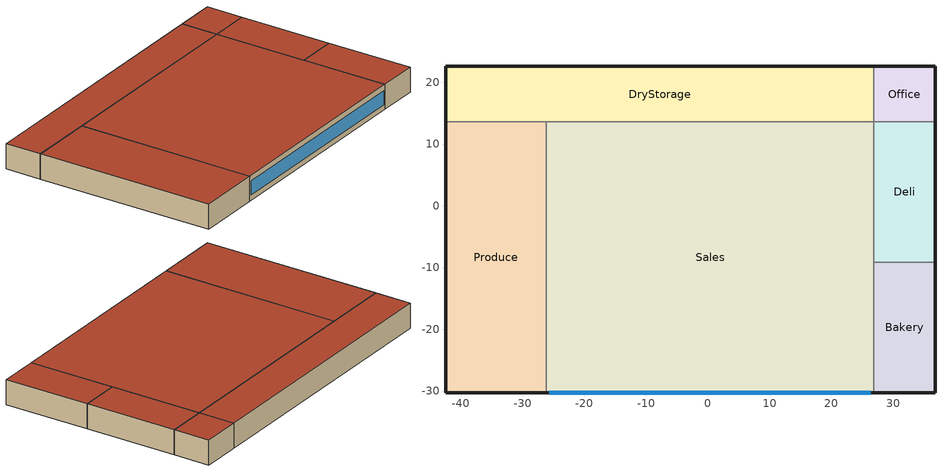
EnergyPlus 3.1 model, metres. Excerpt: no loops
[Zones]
Office
 floor ground (ext-slab): 36.79,22.55 36.79,13.58 26.89,13.58 26.89,22.55 z0
 wall outside (ext-walls): 36.79,13.58 36.79,22.55 26.89,22.55 z0:6.1
 wall to DryStorage (int-walls): 26.89,22.55 26.89,13.58 z0:6.1
 wall to Deli (int-walls): 26.89,13.58 36.79,13.58 z0:6.1
 roof outside (roofs): 26.89,22.55 26.89,13.58 36.79,13.58 36.79,22.55 z6.1
DryStorage
 floor ground (ext-slab): 26.89,22.55 26.89,13.58 -42.4,13.58 -42.4,22.55 z0
 wall outside (ext-walls): 26.89,22.55 -42.4,22.55 -42.4,13.58 z0:6.1
 wall to Produce (int-walls): -42.4,13.58 -26.17,13.58 z0:6.1
 wall to Sales (int-walls): -26.17,13.58 26.89,13.58 z0:6.1
 roof outside (roofs): -42.4,22.55 -42.4,13.58 26.89,13.58 26.89,22.55 z6.1
Deli
 floor ground (ext-slab): 36.79,13.58 36.79,-9.13 26.89,-9.13 26.89,13.58 z0
 wall outside (ext-walls): 36.79,-9.13 36.79,13.58 z0:6.1
 wall to Bakery (int-walls): 26.89,-9.13 36.79,-9.13 z0:6.1
 wall to Sales (int-walls): 26.89,13.58 26.89,-9.13 z0:6.1
 roof outside (roofs): 26.89,13.58 26.89,-9.13 36.79,-9.13 36.79,13.58 z6.1
Sales
 floor ground (ext-slab): 26.89,13.58 26.89,-30.24 -26.17,-30.24 -26.17,13.58 z0
 wall outside (ext-walls): -26.17,-30.24 26.89,-30.24 z0:6.1
 wall to Produce (int-walls): -26.17,13.58 -26.17,-30.24 z0:6.1
 wall to Bakery (int-walls): 26.89,-30.24 26.89,-9.13 z0:6.1
 window (window_south): -25.69,-30.24 26.41,-30.24 z1.37:4.73
 roof outside (roofs): -26.17,13.58 -26.17,-30.24 26.89,-30.24 26.89,13.58 z6.1
Produce
 floor ground (ext-slab): -26.17,13.58 -26.17,-30.24 -42.4,-30.24 -42.4,13.58 z0
 wall outside (ext-walls): -42.4,13.58 -42.4,-30.24 -26.17,-30.24 z0:6.1
 roof outside (roofs): -42.4,13.58 -42.4,-30.24 -26.17,-30.24 -26.17,13.58 z6.1
Bakery
 floor ground (ext-slab): 36.79,-9.13 36.79,-30.24 26.89,-30.24 26.89,-9.13 z0
 wall outside (ext-walls): 26.89,-30.24 36.79,-30.24 36.79,-9.13 z0:6.1
 roof outside (roofs): 26.89,-9.13 26.89,-30.24 36.79,-30.24 36.79,-9.13 z6.1
[Building]
Benchmark Supermarket New V 1.1_3.1: North Axis=0; Terrain=City; Loads Convergence Tolerance Value=0.04; Temperature Convergence Tolerance Value=0.2; Solar Distribution=FullInteriorAndExterior; Maximum Number of Warmup Days=25
[Site:Location]
USA NV-LAS VEGAS: Latitude {deg}=36.07; Longitude {deg}=-115.17; Time Zone {hr}=-8; Elevation {m}=664
[Site:GroundTemperature:BuildingSurface]
18.89, 18.889, 18.895, 20.344, 20.899, 20.929, 20.753, 20.826, 21.013, 20.868, 19.246, 18.923
[Site:WaterMainsTemperature]
Calculation Method=CORRELATION; Annual Average Outdoor Air Temperature {C}=19.48; Maximum Difference In Monthly Average Outdoor Air Temperatures {deltaC}=25.6
[SizingPeriod:DesignDay] Barometric Pressure {Pa}=93598; Rain {0-no,1-yes}=0; Snow on ground {0-no,1-yes}=0; Day of Month=21; Daylight Savings Time Indicator=0; Humidity Indicating Type=WetBulb
Name | Maximum Dry-Bulb Temperature {C} | Daily Temp Range {C} | Humidity Indicating Conditions at Maximum Dry-Bulb | Wind Speed {m/s} design conditions vs. traditional 6.71 m/s (15 mph) | Wind Direction {Degrees; N=0, S=180} | Clearness {0.0 to 1.1} | Month | Day Type | Wind Speed {m/s} design conditions vs. traditional 3.35 m/s (7mph)
LAS_VEGAS Ann Htg 99.6% Condns DB | -1.7 | 0 | -1.7 | 3.1 | 240 | 0 | 1 | WinterDesignDay
LAS_VEGAS Ann Clg .4% Condns DB=>MWB | 42.4 | 13.6 | 19.4 |  | 230 | 1 | 7 | SummerDesignDay | 5.3
LAS_VEGAS Ann Clg .4% Condns WB=>MDB | 34.7 | 13.6 | 21.9 |  | 230 | 1 | 7 | SummerDesignDay | 5.3
[WindowMaterial:Glazing] Optical Data Type=SpectralAverage; Thickness=0.003; Infrared Transmittance at Normal Incidence=0; Dirt Correction Factor for Solar and Visible Transmittance=1; Solar Diffusing=No
Name | Solar Transmittance at Normal Incidence | Front Side Solar Reflectance at Normal Incidence | Back Side Solar Reflectance at Normal Incidence | Visible Transmittance at Normal Incidence | Front Side Visible Reflectance at Normal Incidence | Back Side Visible Reflectance at Normal Incidence | Front Side Infrared Hemispherical Emissivity | Back Side Infrared Hemispherical Emissivity | Conductivity
Theoretical Glass [68] | 0.2442 | 0.7058 | 0.7058 | 0.3192 | 0.6308 | 0.6308 | 0.9 | 0.9 | 0.0199
Theoretical Glass [66] | 0.3832 | 0.5668 | 0.5668 | 0.495 | 0.455 | 0.455 | 0.9 | 0.9 | 0.0199
Theoretical Glass [67] | 0.4826 | 0.4674 | 0.4674 | 0.6216 | 0.3284 | 0.3284 | 0.9 | 0.9 | 0.0199
Theoretical Glass [63] | 0.3461 | 0.6039 | 0.6039 | 0.4573 | 0.4927 | 0.4927 | 0.999 | 0.999 | 299.383
[Material]
Name | Roughness | Thickness | Conductivity | Density | Specific Heat | Thermal Absorptance | Solar Absorptance | Visible Absorptance | Thickness {m} | Conductivity {W/m-K} | Density {kg/m3} | Specific Heat {J/kg-K}
Roof Membrane | VeryRough | 0.0095 | 0.16 | 1121.29 | 1460 | 0.9 | 0.7 | 0.7
Roof Insulation | MediumRough | 0.125 | 0.049 | 265 | 836.8 | 0.9 | 0.7 | 0.7
Metal Decking | MediumSmooth | 0.0015 | 45.006 | 7680 | 418.4 | 0.9 | 0.7 | 0.3
GP01 1/2 GYPSUM | Smooth | 0.0127 | 0.16 | 800 | 1090 | 0.9 | 0.7 | 0.5
1IN Stucco | Smooth | 0.0253 | 0.6918 | 1858 | 837 | 0.9 | 0.92 | 0.92
8IN Concrete HW | MediumRough | 0.2033 | 1.7296 | 2243 | 837 | 0.9 | 0.65 | 0.65
Wall Insulation [4] | MediumRough | 0.0339 | 0.0432 | 91 | 837 | 0.9 | 0.5 | 0.5
1/2IN Gypsum; 1/2IN Gypsum Top; 1/2IN Gypsum Bottom | Smooth | 0.0127 | 0.16 | 784.9 | 830 | 0.9 | 0.92 | 0.92
MAT-CC05 4 HW CONCRETE | Rough | 0.1016 | 1.311 | 2240 | 836.8 | 0.9 | 0.7 | 0.7
Floor Insulation [1] | MediumRough | 0.0464 | 0.045 | 265 | 836.8 | 0.9 | 0.7 | 0.7
MAT-CC05 8 HW CONCRETE | Rough | 0.2032 | 1.311 | 2240 | 836.8 | 0.9 | 0.7 | 0.7
AtticFloor Insulation | MediumRough | 0.2379 | 0.049 | 265 | 836.8 | 0.9 | 0.7 | 0.7
METAL Door Medium 18Ga_1; METAL Door Medium 18Ga_2 | Smooth | 0.0013 | 45.3149 | 7833.03 | 502.08 | 0.8 | 0.5 | 0.5
Std Wood 6inch | MediumSmooth |  |  |  |  | 0.9 | 0.7 | 0.7 | 0.15 | 0.12 | 540 | 1210
Std AC02 | MediumSmooth |  |  |  |  | 0.9 | 0.7 | 0.2 | 0.0127 | 0.057 | 288 | 1339
Std MAT-CC05 4  MW CONCRETE | Rough |  |  |  |  | 0.9 | 0.7 | 0.2 | 0.1 | 0.858 | 1968 | 836.8
Std PW05 | MediumSmooth |  |  |  |  | 0.9 | 0.78 | 0.78 | 0.0191 | 0.115 | 545 | 1213
Std Steel_Brown_Regular | Smooth |  |  |  |  | 0.9 | 0.92 | 0.92 | 0.0015 | 44.9696 | 7689 | 418
[Material:NoMass]
Name | Roughness | Thermal Resistance {(m2-K)/W} | Thermal Absorptance | Solar Absorptance | Visible Absorptance | Thermal Resistance {m2-K/W}
CP02 CARPET PAD | VeryRough | 0.2165 | 0.9 | 0.7 | 0.8
AIR | Smooth | 0.2515 | 0.8 | 0.5 | 0.5
AIR [1] | Smooth | 0.1214 | 0.8 | 0.5 | 0.5
Std CP02 CARPET PAD | VeryRough |  | 0.9 | 0.7 | 0.8 | 0.21648
MAT-AIR-WALL | Rough |  | 0.9 | 0.7 |  | 0.207949
Std Opaque Door panel_con; Std Opaque Door panel_semi | MediumRough |  | 0.9 | 0.7 | 0.7 | 0.12327
Std Overhead Door Panel | MediumRough |  | 0.9 | 0.7 | 0.7 | 0.255345
[Construction]
InteriorFurnishings: Std Wood 6inch
INT-FLOOR-UNDERSIDE: Std CP02 CARPET PAD, Std MAT-CC05 4  MW CONCRETE
INT-FLOOR-SLAB: Std MAT-CC05 4  MW CONCRETE
DropCeiling: Std AC02
Sloped_Metal_Roof: Std Steel_Brown_Regular, Std PW05
Gable_Wall: Std PW05
AIR-WALL: MAT-AIR-WALL
Std Swinging Door_con: Std Opaque Door panel_con
Std Swinging Door_semi: Std Opaque Door panel_semi
Std Overhead Door: Std Overhead Door Panel
window_south: Theoretical Glass [68]
window_east; window_west: Theoretical Glass [66]
window_north: Theoretical Glass [67]
window_SkylightConst: Theoretical Glass [63]
roofs: Roof Membrane, Roof Insulation, Metal Decking
int-walls: GP01 1/2 GYPSUM, GP01 1/2 GYPSUM
ext-walls: 1IN Stucco, 8IN Concrete HW, Wall Insulation [4], 1/2IN Gypsum
ext-slab: MAT-CC05 4 HW CONCRETE
exposed-floor: Floor Insulation [1], MAT-CC05 8 HW CONCRETE, CP02 CARPET PAD
attic-floor: 1/2IN Gypsum Top, AtticFloor Insulation, 1/2IN Gypsum Bottom
door: METAL Door Medium 18Ga_1, AIR, METAL Door Medium 18Ga_2
non-swinging-door: METAL Door Medium 18Ga_1, AIR [1], METAL Door Medium 18Ga_2
[ComponentCost:LineItem] Line Item Type=Construction
Name | Item | Cost per Area {$/m2} | Cost per Area
Interior Furnishings | InteriorFurnishings | 1
Interior Floor | INT-FLOOR-UNDERSIDE | 15
Interior Floor Slab | INT-FLOOR-SLAB | 35
Drop Ceiling | DropCeiling | 10
Sloped Metal Roof | Sloped_Metal_Roof | 1
Gable Wall | Gable_Wall | 1
Air Wall | AIR-WALL | 1
Swinging Door Conditioned | Std Swinging Door_con | 1
Swinging Door Semi-conditioned | Std Swinging Door_semi | 1
Overhead Door | Std Overhead Door | 1
south:window_south | window_south |  | 243.623
east:window_east | window_east |  | 215.97
north:window_north | window_north |  | 209.729
west:window_west | window_west |  | 215.97
SkylightConst:window_SkylightConst | window_SkylightConst |  | 205.748
roofs:roofs | roofs |  | 34.3904
int-walls:int-walls | int-walls |  | 1
ext-walls:ext-walls | ext-walls |  | 41.1612
ext-slab:ext-slab | ext-slab |  | 24.86
exposed-floor:exposed-floor | exposed-floor |  | 32.9966
attic-floor:attic-floor | attic-floor |  | 15.0182
door:door | door |  | 1
non-swinging-door:non-swinging-door | non-swinging-door |  | 1
[Zone] Type=1; Multiplier=1; Ceiling Height=6.096; Part of Total Floor Area=Yes
Name | Volume
Office | 541.72
DryStorage | 3792.03
Deli | 1370.24
Sales | 14176.6
Produce | 4337.61
Bakery | 1274.65
[InternalMass] Construction=InteriorFurnishings
Name | Zone | Surface Area
Office_InternalMass_1 | Office | 177.6835
DryStorage_InternalMass_1 | DryStorage | 1243.78
Deli_InternalMass_1 | Deli | 449.4372
Sales_InternalMass_1 | Sales | 4649.88
Produce_InternalMass_1 | Produce | 1422.73
Bakery_InternalMass_1 | Bakery | 418.0818
[ZoneInfiltration:DesignFlowRate] Schedule=INFIL_HALF_ON_SCH; Design Volume Flow Rate Calculation Method=Flow/Zone; Constant Term Coefficient=1; Temperature Term Coefficient=0; Velocity Term Coefficient=0; Velocity Squared Term Coefficient=0
Name | Zone | Design Flow Rate {m3/s}
Office_Infiltration | Office | 0.0617
DryStorage_Infiltration | DryStorage | 0.3371
Deli_Infiltration | Deli | 0.1104
Sales_Infiltration | Sales | 0.7876
Produce_Infiltration | Produce | 0.3253
Bakery_Infiltration | Bakery | 0.1204
[People] Schedule=BLDG_OCC_SCH; Number of People Calculation Method=People; Fraction Radiant=0.3; User Specified Sensible Fraction=AUTOCALCULATE; Activity Level Schedule=ACTIVITY_SCH; Enable ASHRAE 55 Comfort Warnings=No; MRT Calculation=ZoneAveraged; Work Efficiency Schedule=WORK_EFF_SCH; Clothing Schedule=CLOTHING_SCH; Air Velocity Schedule=AIR_VELO_SCH; Thermal Comfort Report=FANGER
Name | Zone | Number of People
Office People | Office | 4.7797
DryStorage People | DryStorage | 22.3258
Deli People | Deli | 19.3483
Sales People | Sales | 200.1773
Produce People | Produce | 61.2485
Bakery People | Bakery | 17.9984
[Lights] Schedule=BLDG_LIGHT_SCH; Design Level Calculation Method=LightingLevel; Return Air Fraction=0; Fraction Radiant=0.7; Fraction Visible=0.2; Fraction Replaceable=1; Return Air Fraction is Calculated from Plenum Temperature=No
Name | Zone | Design Level {W}
Office_Lights | Office | 1051.89
DryStorage_Lights | DryStorage | 5354.47
Deli_Lights | Deli | 4110.1
Sales_Lights | Sales | 42523.1
Produce_Lights | Produce | 13010.9
Bakery_Lights | Bakery | 3823.36
[ElectricEquipment] Schedule=BLDG_EQUIP_SCH; Design Level Calculation Method=EquipmentLevel; Fraction Latent=0; Fraction Radiant=0.5; Fraction Lost=0
Name | Zone | Design Level {W}
Office_MiscPlug_Equip | Office | 716.9528
DryStorage_MiscPlug_Equip | DryStorage | 5018.65
Deli_MiscPlug_Equip | Deli | 12089.9
Sales_MiscPlug_Equip | Sales | 12508.2
Produce_MiscPlug_Equip | Produce | 3827.14
Bakery_MiscPlug_Equip | Bakery | 5623.2
[GasEquipment] Schedule=BLDG_EQUIP_SCH; Design Level Calculation Method=EquipmentLevel; Fraction Latent=0; Fraction Radiant=0.5; Fraction Lost=0
Name | Zone | Design Level {W}
Deli_MiscGas_Equip | Deli | 6044.93
Bakery_MiscGas_Equip | Bakery | 11246.4
[Refrigeration:CompressorRack] Heat Rejection Location {OUTDOORS | ZONE}=OUTDOORS; Design Condenser Fan Power {W}=4500; Condenser Type=AIRCOOLED
Name | Design Compressor Rack COP {W/W} | Compressor Rack COP As Function Of Temperature Curve | Condenser Fan Power As Function Of Temperature Curve | Refrigeration Case Name or CaseList | Condenser Fan Power Function of Temperature Curve
RACKA | 2.5 | RACKA_RackCOPfTCurve | RACKA_RackCondFanCurve | RACKAcase list
RACKC | 2.5 | RACKC_RackCOPfTCurve | RACKC_RackCondFanCurve | RACKCcase list
RACKB | 1.3 | RACKB_RackCOPfTCurve |  | RACKBcase list | RACKB_RackCondFanCurve2
[AvailabilityManager:NightCycle] Availability Schedule=ALWAYS_ON; Fan Schedule=HVACOperationSchd; Control Type {CycleOnAny | CycleOnControlZone | CycleOnAnyZoneFansOnly}=CycleOnAny; Thermostat Tolerance {delta C}=1; Cycling Run Time {s}=1800
PSZ-AC:1 Availability Manager; PSZ-AC:2 Availability Manager; PSZ-AC:3 Availability Manager; PSZ-AC:4 Availability Manager; PSZ-AC:5 Availability Manager; PSZ-AC:6 Availability Manager
[Exterior:Lights]
Exterior Facade Lighting: Schedule=ALWAYS_ON; Design Level=4330.15; Control Option=AstronomicalClock
[UtilityCost:Tariff]
Name | Output Meter | Conversion Factor Choice | Time of Use Period Schedule | Season Schedule | Demand Window Length | Monthly Charge or Variable | Group
NevadaPower_LGS-3_LargeGeneral | Electricity:Facility | kWh | NevadaPowTOUSched | NevadaPowSeasonsSched | HalfHour | 184 | Comm Elect
NevadaPower_LGS-2_LargeGeneral | Electricity:Facility | kWh | NevadaPowTOUSched | NevadaPowSeasonsSched | HalfHour | 179 | Comm Elect
NevadaPower_LGS-1_LargeGeneral | Electricity:Facility | kWh |  |  | HalfHour | 15.7 | Comm Elect
NevadaPower_GS_GeneralService | Electricity:Facility | kWh |  |  | HalfHour | 11 | Comm Elect
NV_EIAMonthlyRateGas | Gas:Facility | MCF |  |  |  | 0 | Comm Gas
[UtilityCost:Charge:Simple]
Name | Charge Variable | Tariff | Source Variable | Season | Category Variable | Cost per Unit Value or Variable
 | SummerPeakEnergyCharge | NevadaPower_LGS-3_LargeGeneral | PeakEnergy | Summer | EnergyCharges | 0.0858
 | SummerOffPeakEnergyCharge | NevadaPower_LGS-3_LargeGeneral | OffPeakEnergy | Summer | EnergyCharges | 0.0484
 | SummerShoulderEnergyCharge | NevadaPower_LGS-3_LargeGeneral | ShoulderEnergy | Summer | EnergyCharges | 0.0706
 | WinterEnergyCharge | NevadaPower_LGS-3_LargeGeneral | totalEnergy | Winter | EnergyCharges | 0.04925
 | DeferredAccountingEnergyCharge | NevadaPower_LGS-3_LargeGeneral | totalEnergy | Annual | EnergyCharges | 0.0128
 | FacilitiesDemandCharge | NevadaPower_LGS-3_LargeGeneral | totalDemand | Annual | DemandCharges | 2.94
 | WinterDemandCharge | NevadaPower_LGS-3_LargeGeneral | totalDemand | Winter | DemandCharges | 0.5
 | SummerOnPeakDemandCharge | NevadaPower_LGS-3_LargeGeneral | PeakDemand | Summer | DemandCharges | 8.36
 | SummerShoulderDemandCharge | NevadaPower_LGS-3_LargeGeneral | ShoulderDemand | Summer | DemandCharges | 0.43
 | TaxofSixPtfivePercent | NevadaPower_LGS-3_LargeGeneral | SubTotal | Annual | Taxes | 0.065
 | SummerPeakEnergyCharge | NevadaPower_LGS-2_LargeGeneral | PeakEnergy | Summer | EnergyCharges | 0.0889
 | SummerOffPeakEnergyCharge | NevadaPower_LGS-2_LargeGeneral | OffPeakEnergy | Summer | EnergyCharges | 0.0502
 | SummerShoulderEnergyCharge | NevadaPower_LGS-2_LargeGeneral | ShoulderEnergy | Summer | EnergyCharges | 0.0725
 | WinterEnergyCharge | NevadaPower_LGS-2_LargeGeneral | totalEnergy | Winter | EnergyCharges | 0.0509
 | DeferredAccountingEnergyCharge | NevadaPower_LGS-2_LargeGeneral | totalEnergy | Annual | EnergyCharges | 0.0128
 | FacilitiesDemandCharge | NevadaPower_LGS-2_LargeGeneral | totalDemand | Annual | DemandCharges | 2.74
 | WinterDemandCharge | NevadaPower_LGS-2_LargeGeneral | totalDemand | Winter | DemandCharges | 0.25
 | SummerOnPeakDemandCharge | NevadaPower_LGS-2_LargeGeneral | PeakDemand | Summer | DemandCharges | 7.16
 | SummerShoulderDemandCharge | NevadaPower_LGS-2_LargeGeneral | ShoulderDemand | Summer | DemandCharges | 0.39
 | TaxofSixPtfivePercent | NevadaPower_LGS-2_LargeGeneral | SubTotal | Annual | Taxes | 0.065
 | AnnualElectConsumpCharge | NevadaPower_LGS-1_LargeGeneral | totalEnergy | Annual | EnergyCharges | 0.0646
 | AnnualDefferredAccountingCharge | NevadaPower_LGS-1_LargeGeneral | totalEnergy | Annual | EnergyCharges | 0.0128
 | AnnualFacilitiesDemandCharge | NevadaPower_LGS-1_LargeGeneral | totalDemand | Annual | DemandCharges | 3.77
 | AnnualDemandCharge | NevadaPower_LGS-1_LargeGeneral | totalDemand | Annual | DemandCharges | 1.1
 | TaxofSixPtfivePercent | NevadaPower_LGS-1_LargeGeneral | SubTotal | Annual | Taxes | 0.065
 | AnnualElectConsumpCharge | NevadaPower_GS_GeneralService | totalEnergy | Annual | EnergyCharges | 0.0783
 | AnnualDefferredAccountingCharge | NevadaPower_GS_GeneralService | totalEnergy | Annual | EnergyCharges | 0.0128
 | TaxofSixPtfivePercent | NevadaPower_GS_GeneralService | SubTotal | Annual | Taxes | 0.065
 | MonthlyRateGasCharge | NV_EIAMonthlyRateGas | totalEnergy | Annual | EnergyCharges | NV_MonthlyGasRates
 | TaxofSixPtfivePercent | NV_EIAMonthlyRateGas | SubTotal | Annual | Taxes | 0.065
[UtilityCost:Qualify] Season=Annual; Threshold Test=Count
Name | Tariff | Variable | Qualify Type | Threshold Value or Variable | Number of Months
MinDemand1000kw | NevadaPower_LGS-3_LargeGeneral | TotalDemand | Minimum | 1000 | 12
MinEnergy3500kwh | NevadaPower_LGS-3_LargeGeneral | TotalEnergy | Minimum | 3500 | 12
MinDemand300kw | NevadaPower_LGS-2_LargeGeneral | TotalDemand | Minimum | 300 | 12
MinEnergy3500kwh | NevadaPower_LGS-2_LargeGeneral | TotalEnergy | Minimum | 3500 | 12
MaxDemand1000kw | NevadaPower_LGS-2_LargeGeneral | TotalDemand | Maximum | 1000 | 1
MaxDemand300kw | NevadaPower_LGS-1_LargeGeneral | TotalDemand | Maximum | 300 | 1
MinEnergy3500kwh | NevadaPower_LGS-1_LargeGeneral | TotalEnergy | Minimum | 3500 | 12
MaxDemand300kw | NevadaPower_GS_GeneralService | TotalDemand | Maximum | 300 | 1
MaxEnergy3500kwh | NevadaPower_GS_GeneralService | TotalEnergy | Maximum | 3500 | 1
[UtilityCost:Variable]
NV_MonthlyGasRates: Tariff=NV_EIAMonthlyRateGas; January Value=7.51; February Value=7.65; March Value=7.82; April Value=7.88; May Value=7.78; June Value=8.22; July Value=8.87; August Value=9.26; September Value=9.02; October Value=9.31; November Value=7.45; December Value=7.24
[Schedule:Compact]
ALWAYS_ON: Through: 12/31, For: AllDays, Until: 24:00, 1
HVACOperationSchd: Through: 12/31, For: Weekdays SummerDesignDay, Until: 06:00, 0, Until: 22:00, 1, Until: 24:00, 0, For: Saturday WinterDesignDay, Until: 06:00, 0, Until: 22:00, 1, Until: 24:00, 0, For: Sunday Holidays AllOtherDays, Until: 06:00, 0, Until: 22:00, 1, Until: 24:00, 0
BLDG_LIGHT_SCH: Through: 12/31, For: Weekdays, Until: 06:00, 0.05, Until: 08:00, 0.2, Until: 09:00, 0.5, Until: 18:00, 0.9, Until: 20:00, 0.6, Until: 21:00, 0.5, Until: 22:00, 0.2, Until: 24:00, 0.05, For: Saturday, Until: 06:00, 0.05, Until: 08:00, 0.1, Until: 09:00, 0.3, Until: 10:00, 0.6, Until: 18:00, 0.9, Until: 19:00, 0.5, Until: 21:00, 0.3, Until: 22:00, 0.1, Until: 24:00, 0.05, For: SummerDesignDay, Until: 24:00, 1, For: WinterDesignDay, Until: 24:00, 0, For: Sunday Holidays AllOtherDays, Until: 06:00, 0.05, Until: 10:00, 0.1, Until: 12:00, 0.4, Until: 17:00, 0.6, Until: 18:00, 0.4, Until: 22:00, 0.2, Until: 24:00, 0.05
BLDG_OCC_SCH: Through: 12/31, For: Weekdays, Until: 06:00, 0, Until: 08:00, 0.1, Until: 09:00, 0.2, Until: 11:00, 0.5, Until: 15:00, 0.7, Until: 16:00, 0.8, Until: 17:00, 0.7, Until: 19:00, 0.5, Until: 22:00, 0.3, Until: 24:00, 0, For: SummerDesignDay, Until: 24:00, 1, For: Saturday, Until: 06:00, 0, Until: 08:00, 0.1, Until: 09:00, 0.2, Until: 10:00, 0.5, Until: 11:00, 0.6, Until: 17:00, 0.8, Until: 18:00, 0.6, Until: 21:00, 0.2, Until: 22:00, 0.1, Until: 24:00, 0, For: WinterDesignDay, Until: 24:00, 0, For: Sunday Holidays AllOtherDays, Until: 06:00, 0, Until: 10:00, 0.1, Until: 12:00, 0.2, Until: 17:00, 0.4, Until: 18:00, 0.2, Until: 22:00, 0.1, Until: 24:00, 0
BLDG_EQUIP_SCH: Through: 12/31, For: Weekdays, Until: 06:00, 0.2, Until: 08:00, 0.4, Until: 09:00, 0.7, Until: 18:00, 0.9, Until: 20:00, 0.8, Until: 21:00, 0.7, Until: 22:00, 0.4, Until: 24:00, 0.2, For: Saturday, Until: 06:00, 0.15, Until: 08:00, 0.3, Until: 09:00, 0.5, Until: 10:00, 0.8, Until: 18:00, 0.9, Until: 19:00, 0.7, Until: 21:00, 0.5, Until: 22:00, 0.3, Until: 24:00, 0.15, For: SummerDesignDay, Until: 24:00, 1, For: WinterDesignDay, Until: 24:00, 0, For: Sunday Holidays AllOtherDays, Until: 06:00, 0.15, Until: 10:00, 0.3, Until: 12:00, 0.6, Until: 17:00, 0.8, Until: 18:00, 0.6, Until: 22:00, 0.4, Until: 24:00, 0.15
ACTIVITY_SCH: Through: 12/31, For: AllDays, Until: 24:00, 120
WORK_EFF_SCH: Through: 12/31, For: AllDays, Until: 24:00, 0
AIR_VELO_SCH: Through: 12/31, For: AllDays, Until: 24:00, 0.2
CLOTHING_SCH: Through: 04/30, For: AllDays, Until: 24:00, 1, Through: 09/30, For: AllDays, Until: 24:00, 0.5, Through: 12/31, For: AllDays, Until: 24:00, 1
INFIL_HALF_ON_SCH: Through: 12/31, For: Weekdays SummerDesignDay, Until: 06:00, 1, Until: 22:00, 0.5, Until: 24:00, 1, For: Saturday, Until: 06:00, 1, Until: 22:00, 0.5, Until: 24:00, 1, For: WinterDesignDay, Until: 24:00, 1, For: Sunday Holidays AllOtherDays, Until: 08:00, 1, Until: 17:00, 0.5, Until: 24:00, 1
NevadaPowSeasonsSched: Through: 5/31, For: AllDays, Until: 24:00, 1, Through: 9/30, For: AllDays, Until: 24:00, 3, Through: 12/31, For: AllDays, Until: 24:00, 1
NevadaPowTOUSched: Through: 12/31, For: AllDays, Until: 10:00, 3, Until: 13:00, 2, Until: 19:00, 1, Until: 22:00, 2, Until: 24:00, 3
[Curve:Quadratic] Maximum Value of x=35
Name | Coefficient1 Constant | Coefficient2 x | Coefficient3 x**2 | Minimum Value of x
RACKA_RackCOPfTCurve; RACKC_RackCOPfTCurve; RACKB_RackCOPfTCurve | 1.7603 | -0.0377 | 0.0004 | 10
RACKA_RackCondFanCurve; RACKC_RackCondFanCurve | 0.3 | 0.02 | 0 | 10
RACKB_RackCondFanCurve2 | 0 | 0.0286 | 0 | 0
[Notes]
DOE Commercial Building Benchmark
Supermarket, new construction
ASHRAE Standards 90.1-2004 and 62-1999
Description:  Single story, six zone building.
Form:         Area = 1,766 m2 (19,007 ft2); Number of Stories = 1; Shape = rectangle, Aspect ratio = 1.0
Envelope:     Envelope thermal properties vary with climate according to ASHRAE Standard 90.1-2004.
Opaque constructions: mass walls; built up flat roof; slab-on-grade floor
Windows: window-to-wall ratio = 14%
Infiltration = 0.4 cfm/ft2 above grade wall area at 0.3 in wc (75 Pa) adjusted to 0.016 in wc (4 Pa).
50% of full value when ventilation system on.
HVAC:         PSZ-AC, gas furnace
Economizer per 90.1-2004
Int. gains:   W/m2 (W/ft2)   lights              elec plug        gas plug
Refrigeration   Case Length, Zone Breakdown [m]
Office  Bakery  Sales  Deli Produce
multideck meat cases    0       0     33.58   3     0
other multideck cases   0       0     49.25   0    30
reach-in cases          0       0     81.69   0     0
single-level open cases 0       0     39.01   0     0
meat walk in cooler     0       0     10.44   4.8   0
other walk in cooler    0     2.4     96.66   0     0
walk in freezer         0       0     38.1    0     0
Detached Shading:               None
Daylight:                       None
Natural Ventilation:            None
Zonal Equipment:                None
Air Primary Loops:              PSZ-AC
Plant Loops:                    SHWSys1
System Equipment Autosize:      Yes
Purchased Cooling:              None
Purchased Heating:              None
Coils:                          Coil:Cooling:DX:SingleSpeed; Coil:Heating:Gas
Pumps:                          None
Boilers:                        None
Chillers:                       None
Reference citation for the Commercial Building Benchmarks:
Deru, M.; Griffith, B.; Long, N.; Benne, K.; Torcellini, P; Halverson, M.;
Winiarski,  D.; Liu, B.; Crawley, D. (2008). DOE Commercial Building Resarch
Benchmarks for Commercial Buildings. Washington, DC: U.S. Department of Energy,
Energy Efficiency and Renewable Energy, Office of Building Technologies.
Start SimMetaData
WeatherFileName=USA_NV_Las.Vegas_TMY2.epw
RoofConstruction=Insulation Entirely Above Deck
ExtWallConstruction=Mass
End SimMetaData
US National Holidays
